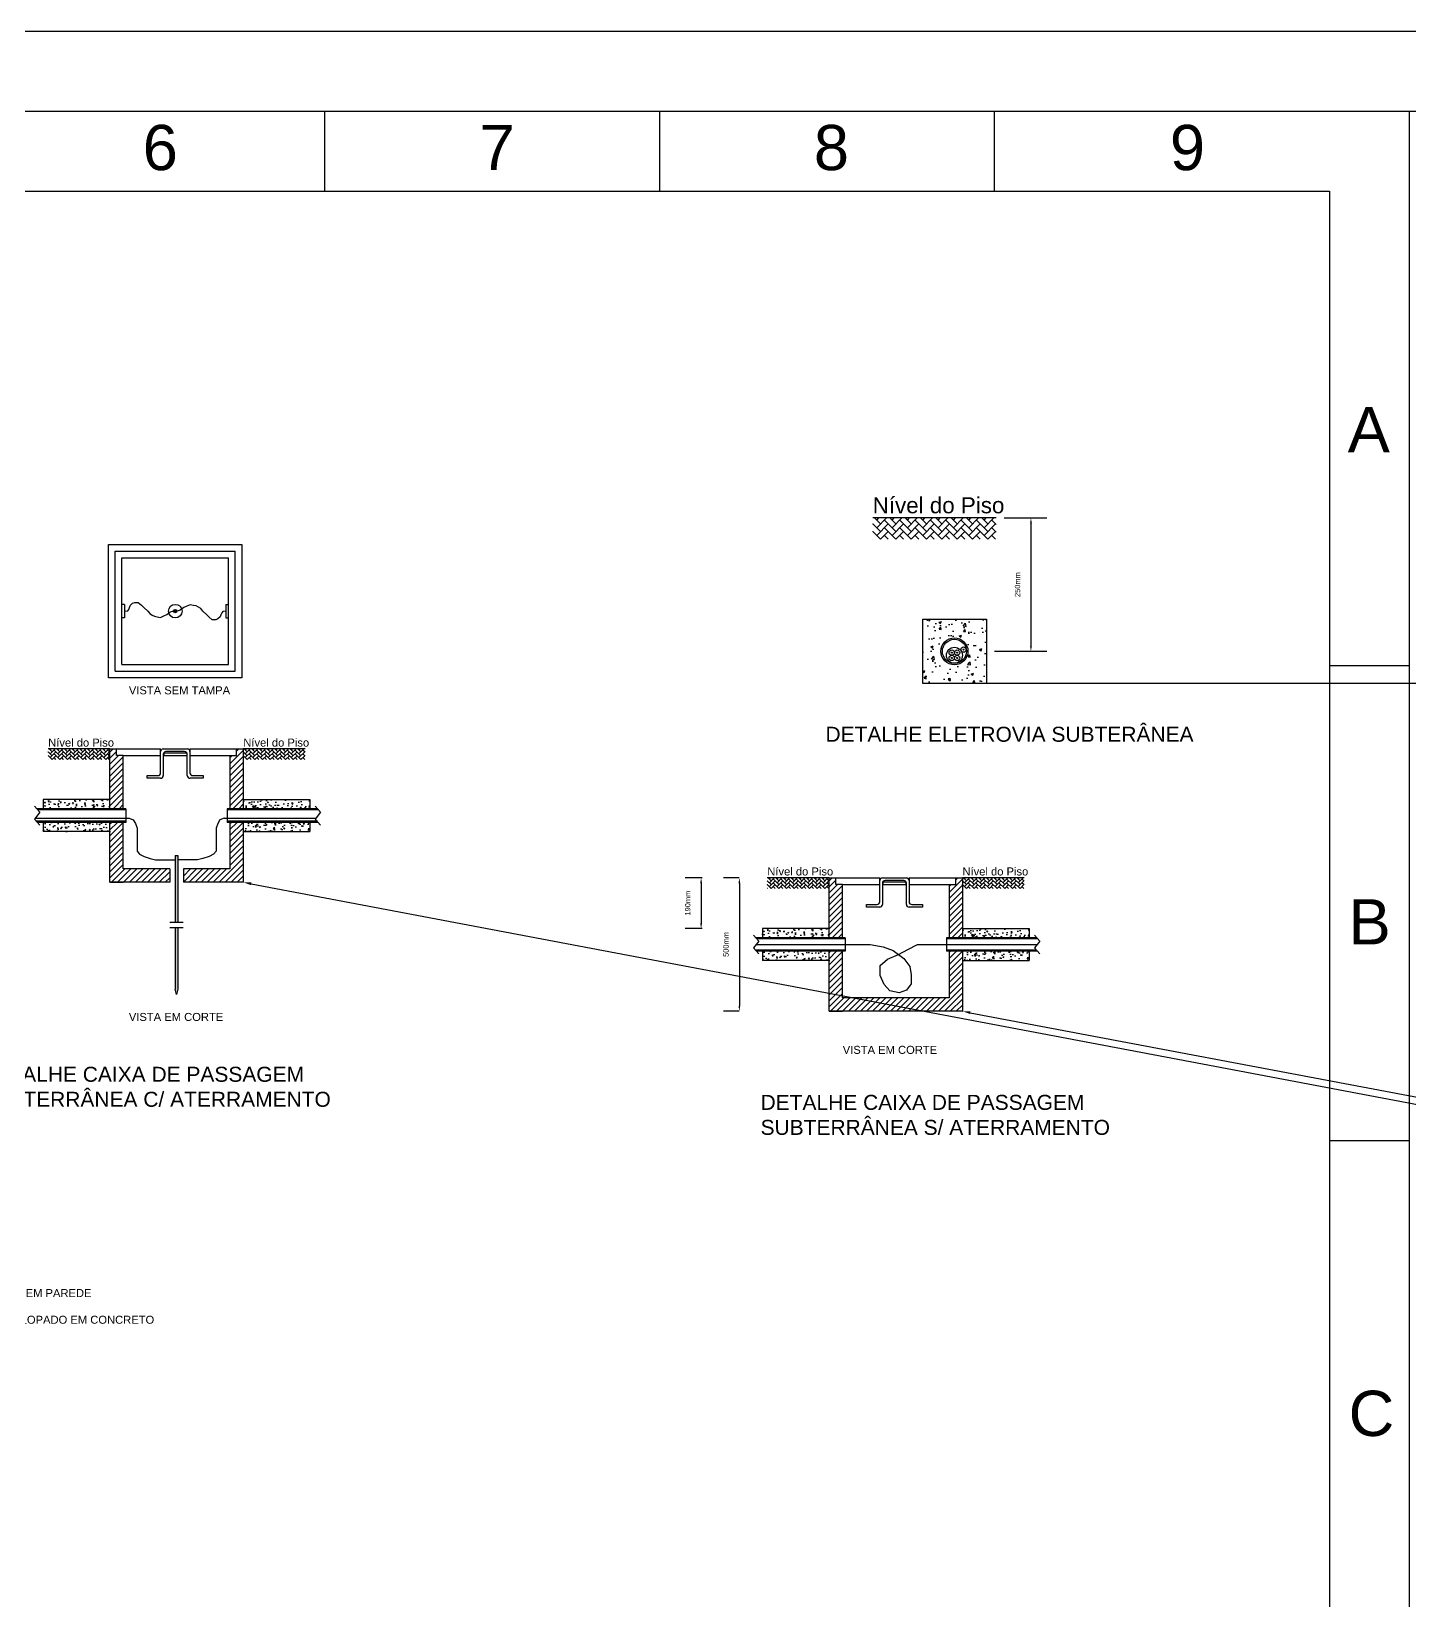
# Model space of a CAD drawing. Header units: millimetres. Extents: x 100 to 1222, y 100 to 694.
# Drawn here: x 486.7 to 745, y 399.8 to 693.9 of the extents above; entities that cross this region are included whole.
import ezdxf
from ezdxf import colors
from ezdxf.entities.mleader import LeaderData, LeaderLine
from ezdxf.math import Vec2, Vec3

# ---------------------------------------------------------------- set-up
doc = ezdxf.new("R2010")
doc.units = ezdxf.units.MM
doc.layers.add('COTAS', color=5, linetype='Continuous', lineweight=5)
doc.styles.add('Notes', font='Arial.ttf', dxfattribs={"height": 3})
doc.styles.get("Standard").update_dxf_attribs({"font": 'Arial.ttf'})
doc.dimstyles.get("Standard").update_dxf_attribs({"dimtxt": 3, "dimasz": 3, "dimexe": 5, "dimexo": 2, "dimgap": 2, "dimtad": 0, "dimtih": 1, "dimtoh": 1, "dimdec": 4, "dimzin": 0, "dimdsep": 46, "dimtxsty": 'Standard', "dimcen": 2, "dimadec": 0, "dimazin": 0, "dimtfac": 1, "dimtdec": 4, "dimtofl": 0, "dimtmove": 0, "dimatfit": 3, "dimfxl": 1, "dimtolj": 1, "dimtzin": 0, "dimarcsym": 0})

# ---------------------------------------------------------------- blocks, each defined once
blk = doc.blocks.new('*D179')
at = {"color": 0, "lineweight": -2, "ltscale": 0.1, "transparency": 16777216}
for p, q in [((655.18, 571.74), (1174.39, 571.74)), ((1171.39, 480.34), (1171.39, 571.64)), ((1171.55, 480.24), (1168.39, 480.24))]:
    blk.add_line(p, q, dxfattribs=at)
at = {"color": 0, "ltscale": 0.1, "transparency": 16777216}
for points in [[(1171.37, 571.64), (1171.41, 571.64), (1171.39, 571.74)], [(1171.37, 480.34), (1171.41, 480.34), (1171.39, 480.24)]]:
    blk.add_solid(points, dxfattribs=at)
at = {"layer": 'Defpoints', "color": 0, "ltscale": 0.1, "transparency": 16777216}
for p in [(653.68, 571.74), (1171.39, 571.74), (1173.05, 480.24)]:
    blk.add_point(p, dxfattribs=at)
at = {"color": 0, "ltscale": 0.1, "transparency": 16777216, "insert": (1168.88, 525.99), "char_height": 1, "attachment_point": 5, "rotation": 90}
blk.add_mtext('\\A1;60mm', dxfattribs=at)
blk = doc.blocks.new('*D182')
at = {"color": 0, "lineweight": -2, "transparency": 16777216}
for p, q in [((669.01, 602.74), (677.03, 602.74)), ((674.03, 601.74), (674.03, 578.74)), ((667.18, 577.74), (677.03, 577.74))]:
    blk.add_line(p, q, dxfattribs=at)
at = {"color": 0, "transparency": 16777216}
for points in [[(673.86, 601.74), (674.2, 601.74), (674.03, 602.74)], [(673.86, 578.74), (674.2, 578.74), (674.03, 577.74)]]:
    blk.add_solid(points, dxfattribs=at)
at = {"layer": 'Defpoints', "color": 0, "transparency": 16777216}
for p in [(667.51, 602.74), (665.68, 577.74), (674.03, 577.74)]:
    blk.add_point(p, dxfattribs=at)
at = {"color": 0, "transparency": 16777216, "insert": (671.52, 590.24), "char_height": 1, "attachment_point": 5, "rotation": 90}
blk.add_mtext('\\A1;250mm', dxfattribs=at)
blk = doc.blocks.new('*D177')
at = {"color": 0, "lineweight": -2, "transparency": 16777216}
for p, q in [((619.37, 535.28), (616.38, 535.28)), ((619.38, 534.28), (619.38, 511.28)), ((619.37, 510.28), (616.38, 510.28))]:
    blk.add_line(p, q, dxfattribs=at)
at = {"color": 0, "transparency": 16777216}
for points in [[(619.21, 534.28), (619.54, 534.28), (619.38, 535.28)], [(619.21, 511.28), (619.54, 511.28), (619.38, 510.28)]]:
    blk.add_solid(points, dxfattribs=at)
at = {"layer": 'Defpoints', "color": 0, "transparency": 16777216}
for p in [(620.87, 535.28), (619.38, 510.28), (620.87, 510.28)]:
    blk.add_point(p, dxfattribs=at)
at = {"color": 0, "transparency": 16777216, "insert": (616.87, 522.78), "char_height": 1, "attachment_point": 5, "rotation": 90}
blk.add_mtext('\\A1;500mm', dxfattribs=at)
blk = doc.blocks.new('*D178')
at = {"color": 0, "lineweight": -2, "transparency": 16777216}
for p, q in [((612.42, 535.28), (609.21, 535.28)), ((612.21, 534.28), (612.21, 526.78)), ((612.42, 525.78), (609.21, 525.78))]:
    blk.add_line(p, q, dxfattribs=at)
at = {"color": 0, "transparency": 16777216}
for points in [[(612.04, 534.28), (612.38, 534.28), (612.21, 535.28)], [(612.04, 526.78), (612.38, 526.78), (612.21, 525.78)]]:
    blk.add_solid(points, dxfattribs=at)
at = {"layer": 'Defpoints', "color": 0, "transparency": 16777216}
for p in [(613.92, 535.28), (612.21, 525.78), (613.92, 525.78)]:
    blk.add_point(p, dxfattribs=at)
at = {"color": 0, "transparency": 16777216, "insert": (609.7, 530.53), "char_height": 1, "attachment_point": 5, "rotation": 90}
blk.add_mtext('\\A1;190mm', dxfattribs=at)

msp = doc.modelspace()

# ---------------------------------------------------------------- hatches: boundary and pattern name
h = msp.add_hatch()
h.set_pattern_fill('AR-HBONE', color=0, scale=0.01)
h.set_pattern_definition([(45, (18.6606, 7.4848), (1e-16, 1.436841), [3.048, -1.016]), (135, (19.379, 8.2032), (1e-16, 1.436841), [3.048, -1.016])])
h.paths.add_polyline_path([(667.506, 602.739), (644.363, 602.739), (644.363, 598.739), (667.506, 598.739), (667.506, 600.739)])
h = msp.add_hatch(color=0)
h.dxf.hatch_style = 1
h.paths.add_polyline_path([(513.957, 585.275, 1), (513.35, 585.275, 1)])
h = msp.add_hatch()
h.set_pattern_fill('AR-CONC', color=0, scale=0.025)
h.set_pattern_definition([(50, (18.6606, -15.5062), (4.554617, -0.398477), [0.47625, -5.23875]), (355, (18.6606, -15.506), (-0.881086, 4.77642), [0.381, -4.191015]), (100.45144, (19.04, -15.5394), (3.673531, 4.377944), [0.40475, -4.452256]), (46.1842, (18.6606, -14.236), (6.776976, -1.051058), [0.714375, -7.858125]), (96.6356, (19.225, -14.324), (5.935103, 6.185653), [0.607126, -6.67839]), (351.18415, (18.6606, -14.236), (5.935103, 6.185653), [0.5715, -6.286493]), (21, (19.2956, -14.5537), (3.79036, -2.55663), [0.47625, -5.23875]), (326, (19.2956, -14.5537), (1.54505, 4.6047), [0.381, -4.191]), (71.45144, (19.6114, -14.767), (5.33541, 2.04807), [0.40475, -4.452248]), (37.5, (18.6606, -15.5062), (0.077215, 2.113876), [0, -4.1402, 0, -4.2545, 0, -4.206875]), (7.5, (18.6606, -15.5062), (1.6704916, 2.5045144), [0, -2.4257, 0, -4.04495, 0, -1.603375]), (327.5, (17.2445, -15.5062), (3.389765, -0.1432186), [0, -1.5875, 0, -4.953, 0, -6.57225]), (317.5, (16.6095, -15.5062), (3.70323, 0.635662), [0, -2.06375, 0, -3.2893, 0, -4.66725])])
h.paths.add_polyline_path([(653.684, 583.739), (653.684, 571.739), (665.684, 571.739), (665.684, 583.739)])
h.paths.add_polyline_path([(662.224, 577.739, -1), (657.144, 577.739, -1)], flags=16)
h.paths.add_polyline_path([(661.934, 577.739, -1), (657.434, 577.739, -1)], flags=0)
h.paths.add_polyline_path([(660.968, 577.799, -1.3301027), (661.891, 578.066, -0.8110329), (660.952, 577.789, -0.1416687), (661.184, 576.989, -1), (658.184, 576.989, -0.7693571)], flags=0)
h = msp.add_hatch(color=0)
h.dxf.hatch_style = 1
h.paths.add_polyline_path([(659.084, 577.489, 1), (659.284, 577.489, 1)])
h = msp.add_hatch(color=0)
h.dxf.hatch_style = 1
h.paths.add_polyline_path([(659.084, 576.489, 1), (659.284, 576.489, 1)])
h = msp.add_hatch(color=0)
h.dxf.hatch_style = 1
h.paths.add_polyline_path([(660.084, 577.489, 1), (660.284, 577.489, 1)])
h = msp.add_hatch(color=0)
h.dxf.hatch_style = 1
h.paths.add_polyline_path([(660.084, 576.489, 1), (660.284, 576.489, 1)])
h = msp.add_hatch(color=0)
h.dxf.hatch_style = 1
h.paths.add_polyline_path([(661.291, 578.066, 1), (661.491, 578.066, 1)])
h = msp.add_hatch()
h.set_pattern_fill('AR-HBONE', color=0, scale=0.005)
h.set_pattern_definition([(45, (176.9809, 261.8149), (7e-17, 0.7184205), [1.524, -0.508]), (135, (177.34013, 262.17413), (7e-17, 0.7184205), [1.524, -0.508])])
h.paths.add_polyline_path([(501.404, 559.442), (489.832, 559.442), (489.832, 557.442), (501.404, 557.442), (501.404, 558.442)])
h = msp.add_hatch()
h.set_pattern_fill('ANSI31', color=0, scale=0.25)
h.set_pattern_definition([(45, (391.6671, 377.2774), (-0.561266, 0.561266), [])])
h.paths.add_polyline_path([(503.904, 558.192), (502.654, 558.192), (502.654, 559.442), (501.404, 559.442), (501.404, 548.212), (503.904, 548.212)])
h.paths.add_polyline_path([(501.404, 534.442), (503.904, 534.442), (512.634, 534.442), (512.634, 536.942), (503.904, 536.942), (503.904, 545.672), (501.404, 545.672)])
h.paths.add_polyline_path([(526.404, 545.672), (523.904, 545.672), (523.904, 536.942), (515.174, 536.942), (515.174, 534.442), (526.404, 534.442)])
h.paths.add_polyline_path([(526.404, 559.442), (525.154, 559.442), (525.154, 558.192), (523.904, 558.192), (523.904, 548.212), (526.404, 548.212)])
h = msp.add_hatch()
h.set_pattern_fill('AR-HBONE', color=0, scale=0.005)
h.set_pattern_definition([(45, (213.5523, 261.8149), (7e-17, 0.7184205), [1.524, -0.508]), (135, (213.9115, 262.17413), (7e-17, 0.7184205), [1.524, -0.508])])
h.paths.add_polyline_path([(537.975, 559.442), (526.404, 559.442), (526.404, 557.442), (537.975, 557.442), (537.975, 558.442)])
h = msp.add_hatch(color=0)
h.dxf.hatch_style = 1
h.paths.add_polyline_path([(487.655, 545.872), (487.831, 545.672), (504.404, 545.672), (504.404, 545.872)])
h.paths.add_polyline_path([(487.712, 548.212), (487.888, 548.012), (504.404, 548.012), (504.404, 548.212)])
h = msp.add_hatch()
h.set_pattern_fill('AR-CONC', color=0, scale=0.0125)
h.set_pattern_definition([(50, (391.6671, 377.2774), (2.277308, -0.199239), [0.238125, -2.619375]), (355, (391.667, 377.2774), (-0.440543, 2.38821), [0.1905, -2.095507]), (100.4514, (391.8569, 377.2608), (1.836766, 2.188972), [0.202375, -2.226128]), (46.1842, (391.667, 377.9124), (3.388488, -0.52553), [0.35719, -3.92906]), (96.6356, (391.9495, 377.8686), (2.96755, 3.092827), [0.303563, -3.339195]), (351.1842, (391.667, 377.9124), (2.96755, 3.092827), [0.28575, -3.143247]), (21, (391.9846, 377.7537), (1.89518, -1.278315), [0.238125, -2.619375]), (326, (391.9846, 377.7537), (0.772525, 2.30235), [0.1905, -2.0955]), (71.4514, (392.1425, 377.6471), (2.667705, 1.024035), [0.202375, -2.226124]), (37.5, (391.6671, 377.2774), (0.0386075, 1.056938), [0, -2.0701, 0, -2.12725, 0, -2.1034375]), (7.5, (391.6671, 377.2774), (0.835246, 1.252257), [0, -1.21285, 0, -2.022475, 0, -0.8016875]), (327.5, (390.9591, 377.2774), (1.6948824, -0.0716093), [0, -0.79375, 0, -2.4765, 0, -3.286125]), (317.5, (390.6416, 377.2774), (1.851615, 0.317831), [0, -1.031875, 0, -1.64465, 0, -2.333625])])
h.paths.add_polyline_path([(501.404, 548.212), (501.404, 549.942), (488.904, 549.942), (488.904, 548.212)])
h.paths.add_polyline_path([(501.404, 543.942), (501.404, 545.672), (488.904, 545.672), (488.904, 543.942)])
h.paths.add_polyline_path([(526.404, 549.942), (526.404, 548.212), (538.904, 548.212), (538.904, 549.942)])
h.paths.add_polyline_path([(526.404, 545.672), (526.404, 543.942), (538.904, 543.942), (538.904, 545.672)])
h = msp.add_hatch(color=0)
h.dxf.hatch_style = 1
h.paths.add_polyline_path([(523.404, 548.212), (523.404, 548.012), (540.349, 548.012), (540.446, 548.096), (540.344, 548.212)])
h.paths.add_polyline_path([(540.463, 545.672), (540.287, 545.872), (523.404, 545.872), (523.404, 545.672)])
h = msp.add_hatch(color=0)
h.dxf.hatch_style = 1
h.paths.add_polyline_path([(514.154, 539.442), (513.654, 539.442), (513.654, 526.942), (514.154, 526.942)])
h.paths.add_polyline_path([(513.654, 514.442), (513.904, 513.442), (514.154, 514.442), (514.154, 525.942), (513.654, 525.942)])
h = msp.add_hatch()
h.set_pattern_fill('AR-HBONE', color=0, scale=0.005)
h.set_pattern_definition([(45, (311.7649, 237.6575), (7e-17, 0.7184205), [1.524, -0.508]), (135, (312.1241, 238.0167), (7e-17, 0.7184205), [1.524, -0.508])])
h.paths.add_polyline_path([(636.188, 535.284), (624.616, 535.284), (624.616, 533.284), (636.188, 533.284), (636.188, 534.284)])
h = msp.add_hatch()
h.set_pattern_fill('ANSI31', color=0, scale=0.25)
h.set_pattern_definition([(45, (526.4511, 353.12), (-0.561266, 0.561266), [])])
h.paths.add_polyline_path([(638.688, 534.034), (637.438, 534.034), (637.438, 535.284), (636.188, 535.284), (636.188, 524.054), (638.688, 524.054)])
h.paths.add_polyline_path([(636.188, 510.284), (638.688, 510.284), (649.958, 510.284), (649.958, 512.784), (638.688, 512.784), (638.688, 521.514), (636.188, 521.514)])
h.paths.add_polyline_path([(661.188, 521.514), (658.688, 521.514), (658.688, 512.784), (649.958, 512.784), (649.958, 510.284), (661.188, 510.284)])
h.paths.add_polyline_path([(661.188, 535.284), (659.938, 535.284), (659.938, 534.034), (658.688, 534.034), (658.688, 524.054), (661.188, 524.054)])
h = msp.add_hatch()
h.set_pattern_fill('AR-HBONE', color=0, scale=0.005)
h.set_pattern_definition([(45, (348.3363, 237.6575), (7e-17, 0.7184205), [1.524, -0.508]), (135, (348.6955, 238.0167), (7e-17, 0.7184205), [1.524, -0.508])])
h.paths.add_polyline_path([(672.759, 535.284), (661.188, 535.284), (661.188, 533.284), (672.759, 533.284), (672.759, 534.284)])
h = msp.add_hatch(color=0)
h.dxf.hatch_style = 1
h.paths.add_polyline_path([(622.438, 521.714), (622.615, 521.514), (639.188, 521.514), (639.188, 521.714)])
h.paths.add_polyline_path([(622.496, 524.054), (622.672, 523.854), (639.188, 523.854), (639.188, 524.054)])
h = msp.add_hatch()
h.set_pattern_fill('AR-CONC', color=0, scale=0.0125)
h.set_pattern_definition([(50, (526.451, 353.12), (2.277308, -0.199239), [0.238125, -2.619375]), (355, (526.451, 353.12), (-0.440543, 2.38821), [0.1905, -2.095507]), (100.4514, (526.6408, 353.1034), (1.836766, 2.188972), [0.202375, -2.226128]), (46.1842, (526.451, 353.755), (3.388488, -0.52553), [0.35719, -3.92906]), (96.6356, (526.7334, 353.7112), (2.96755, 3.092827), [0.303563, -3.339195]), (351.1842, (526.451, 353.755), (2.96755, 3.092827), [0.28575, -3.143247]), (21, (526.7686, 353.5962), (1.89518, -1.278315), [0.238125, -2.619375]), (326, (526.7686, 353.5962), (0.772525, 2.30235), [0.1905, -2.0955]), (71.4514, (526.9265, 353.4897), (2.667705, 1.024035), [0.202375, -2.226124]), (37.5, (526.4511, 353.12), (0.0386075, 1.056938), [0, -2.0701, 0, -2.12725, 0, -2.1034375]), (7.5, (526.4511, 353.12), (0.835246, 1.252257), [0, -1.21285, 0, -2.022475, 0, -0.8016875]), (327.5, (525.74305, 353.12), (1.6948824, -0.0716093), [0, -0.79375, 0, -2.4765, 0, -3.286125]), (317.5, (525.4255, 353.12), (1.851615, 0.317831), [0, -1.031875, 0, -1.64465, 0, -2.333625])])
h.paths.add_polyline_path([(636.188, 524.054), (636.188, 525.784), (623.688, 525.784), (623.688, 524.054)])
h.paths.add_polyline_path([(636.188, 519.784), (636.188, 521.514), (623.688, 521.514), (623.688, 519.784)])
h.paths.add_polyline_path([(661.188, 525.784), (661.188, 524.054), (673.688, 524.054), (673.688, 525.784)])
h.paths.add_polyline_path([(661.188, 521.514), (661.188, 519.784), (673.688, 519.784), (673.688, 521.514)])
h = msp.add_hatch(color=0)
h.dxf.hatch_style = 1
h.paths.add_polyline_path([(658.188, 524.054), (658.188, 523.854), (675.133, 523.854), (675.23, 523.939), (675.128, 524.054)])
h.paths.add_polyline_path([(675.247, 521.514), (675.071, 521.714), (658.188, 521.714), (658.188, 521.514)])

# ---------------------------------------------------------------- linework, layer by layer
for p, q in [((541.667, 664), (541.667, 679)), ((604.444, 664), (604.444, 679)), ((667.222, 664), (667.222, 679)), ((745, 115), (745, 679)), ((745, 575), (730, 575)), ((745, 486), (730, 486))]:
    msp.add_line(p, q)
at = {"color": 0}
for p, q in [((667.506, 602.739), (644.363, 602.739)), ((501.154, 597.775), (526.154, 597.775)), ((501.154, 572.775), (501.154, 597.775)), ((526.154, 597.775), (526.154, 572.775)), ((502.404, 574.025), (502.404, 596.525)), ((502.404, 596.525), (524.904, 596.525)), ((503.654, 595.275), (523.654, 595.275)), ((503.654, 575.275), (503.654, 595.275)), ((523.654, 575.275), (523.654, 595.275)), ((524.904, 574.025), (524.904, 596.525)), ((504.154, 586.545), (503.654, 586.545)), ((504.154, 586.545), (504.154, 584.005)), ((523.154, 586.545), (523.154, 584.005)), ((523.154, 586.545), (523.654, 586.545)), ((504.154, 584.005), (503.654, 584.005)), ((523.154, 584.005), (523.654, 584.005)), ((653.684, 583.739), (653.684, 571.739)), ((665.684, 583.739), (665.684, 571.739)), ((502.404, 574.025), (524.904, 574.025)), ((503.654, 575.275), (523.654, 575.275)), ((526.154, 572.775), (501.154, 572.775)), ((653.684, 571.739), (665.684, 571.739)), ((501.404, 559.442), (489.832, 559.442)), ((501.404, 559.442), (510.904, 559.442)), ((501.404, 548.212), (501.404, 559.442)), ((502.654, 558.192), (502.654, 559.442)), ((510.904, 558.192), (510.904, 559.442)), ((510.904, 554.942), (510.904, 558.942)), ((511.404, 559.442), (515.904, 559.442)), ((515.404, 558.942), (511.904, 558.942)), ((516.404, 559.442), (526.404, 559.442)), ((516.404, 559.442), (516.404, 558.192)), ((516.404, 558.942), (516.404, 554.942)), ((525.154, 558.192), (525.154, 559.442)), ((526.404, 559.442), (526.404, 548.212)), ((537.975, 559.442), (526.404, 559.442)), ((503.904, 558.192), (502.654, 558.192)), ((503.904, 548.212), (503.904, 558.192)), ((503.904, 558.192), (510.904, 558.192)), ((511.404, 558.442), (511.404, 554.442)), ((511.504, 558.692), (515.804, 558.692)), ((511.504, 558.692), (511.504, 558.192)), ((511.504, 558.192), (515.804, 558.192)), ((515.804, 558.692), (515.804, 558.192)), ((515.904, 554.442), (515.904, 558.442)), ((516.404, 558.192), (523.904, 558.192)), ((523.904, 558.192), (523.904, 548.212)), ((523.904, 558.192), (525.154, 558.192)), ((508.404, 553.942), (508.404, 554.442)), ((508.404, 554.442), (510.404, 554.442)), ((510.904, 553.942), (508.404, 553.942)), ((518.904, 553.942), (516.404, 553.942)), ((516.904, 554.442), (518.904, 554.442)), ((518.904, 554.442), (518.904, 553.942)), ((487.271, 548.712), (488.271, 547.577)), ((488.271, 547.577), (487.271, 546.307)), ((504.404, 548.212), (487.712, 548.212)), ((504.404, 548.012), (487.888, 548.012)), ((501.404, 549.942), (488.904, 549.942)), ((488.904, 549.942), (488.904, 548.212)), ((504.404, 548.212), (504.404, 548.012)), ((504.404, 548.012), (504.404, 545.872)), ((540.344, 548.212), (523.404, 548.212)), ((523.404, 548.212), (523.404, 548.012)), ((540.52, 548.012), (523.404, 548.012)), ((523.404, 548.012), (523.404, 545.872)), ((526.404, 549.942), (538.904, 549.942)), ((538.904, 549.942), (538.904, 548.212)), ((539.904, 548.712), (540.904, 547.577)), ((540.904, 547.577), (539.904, 546.307)), ((487.271, 546.307), (488.271, 545.172)), ((487.378, 546.442), (505.012, 546.442)), ((504.404, 545.872), (487.655, 545.872)), ((504.404, 545.672), (487.831, 545.672)), ((488.904, 545.672), (488.904, 543.942)), ((501.404, 534.442), (501.404, 545.672)), ((503.904, 536.942), (503.904, 545.672)), ((504.404, 545.872), (504.404, 545.672)), ((522.796, 546.442), (540.01, 546.442)), ((540.287, 545.872), (523.404, 545.872)), ((523.404, 545.872), (523.404, 545.672)), ((540.463, 545.672), (523.404, 545.672)), ((523.904, 545.672), (523.904, 536.942)), ((526.404, 545.672), (526.404, 534.442)), ((538.904, 545.672), (538.904, 543.942)), ((539.904, 546.307), (540.904, 545.172)), ((501.404, 543.942), (488.904, 543.942)), ((526.404, 543.942), (538.904, 543.942)), ((513.654, 539.442), (514.154, 539.442)), ((513.654, 539.442), (513.654, 526.942)), ((514.154, 539.442), (514.154, 526.942)), ((512.634, 536.942), (503.904, 536.942)), ((512.634, 536.942), (512.634, 534.442)), ((523.904, 536.942), (515.174, 536.942)), ((515.174, 536.942), (515.174, 534.442)), ((512.634, 534.442), (501.404, 534.442)), ((501.404, 534.442), (503.904, 534.442)), ((526.404, 534.442), (515.174, 534.442)), ((636.188, 535.284), (624.616, 535.284)), ((636.188, 535.284), (645.688, 535.284)), ((636.188, 524.054), (636.188, 535.284)), ((637.438, 534.034), (637.438, 535.284)), ((638.688, 534.034), (637.438, 534.034)), ((638.688, 524.054), (638.688, 534.034)), ((638.688, 534.034), (645.688, 534.034)), ((645.688, 534.034), (645.688, 535.284)), ((645.688, 530.784), (645.688, 534.784)), ((646.188, 535.284), (650.688, 535.284)), ((646.188, 534.284), (646.188, 530.284)), ((646.288, 534.534), (650.588, 534.534)), ((646.288, 534.534), (646.288, 534.034)), ((646.288, 534.034), (650.588, 534.034)), ((650.188, 534.784), (646.688, 534.784)), ((650.588, 534.534), (650.588, 534.034)), ((650.688, 530.284), (650.688, 534.284)), ((651.188, 535.284), (661.188, 535.284)), ((651.188, 535.284), (651.188, 534.034)), ((651.188, 534.784), (651.188, 530.784)), ((651.188, 534.034), (658.688, 534.034)), ((658.688, 534.034), (658.688, 524.054)), ((658.688, 534.034), (659.938, 534.034)), ((659.938, 534.034), (659.938, 535.284)), ((661.188, 535.284), (661.188, 524.054)), ((672.759, 535.284), (661.188, 535.284)), ((643.188, 529.784), (643.188, 530.284)), ((643.188, 530.284), (645.188, 530.284)), ((645.688, 529.784), (643.188, 529.784)), ((653.688, 529.784), (651.188, 529.784)), ((651.688, 530.284), (653.688, 530.284)), ((653.688, 530.284), (653.688, 529.784)), ((512.654, 526.942), (515.154, 526.942)), ((512.654, 525.942), (515.154, 525.942)), ((513.654, 525.942), (513.654, 514.442)), ((514.154, 525.942), (514.154, 514.442)), ((622.055, 524.554), (623.055, 523.419)), ((639.188, 524.054), (622.496, 524.054)), ((639.188, 523.854), (622.672, 523.854)), ((636.188, 525.784), (623.688, 525.784)), ((623.688, 525.784), (623.688, 524.054)), ((639.188, 524.054), (639.188, 523.854)), ((639.188, 523.854), (639.188, 521.714)), ((675.128, 524.054), (658.188, 524.054)), ((658.188, 524.054), (658.188, 523.854)), ((675.304, 523.854), (658.188, 523.854)), ((658.188, 523.854), (658.188, 521.714)), ((661.188, 525.784), (673.688, 525.784)), ((673.688, 525.784), (673.688, 524.054)), ((674.688, 524.554), (675.688, 523.419)), ((623.055, 523.419), (622.055, 522.149)), ((622.055, 522.149), (623.055, 521.014)), ((639.188, 521.714), (622.438, 521.714)), ((622.555, 522.784), (643.871, 522.784)), ((639.188, 521.514), (622.615, 521.514)), ((623.688, 521.514), (623.688, 519.784)), ((636.188, 510.284), (636.188, 521.514)), ((638.688, 512.784), (638.688, 521.514)), ((639.188, 521.714), (639.188, 521.514)), ((652.768, 522.784), (675.188, 522.784)), ((675.071, 521.714), (658.188, 521.714)), ((658.188, 521.714), (658.188, 521.514)), ((675.247, 521.514), (658.188, 521.514)), ((658.688, 521.514), (658.688, 512.784)), ((661.188, 521.514), (661.188, 510.284)), ((673.688, 521.514), (673.688, 519.784)), ((675.688, 523.419), (674.688, 522.149)), ((674.688, 522.149), (675.688, 521.014)), ((636.188, 519.784), (623.688, 519.784)), ((661.188, 519.784), (673.688, 519.784)), ((513.904, 513.442), (513.654, 514.442)), ((514.154, 514.442), (513.904, 513.442)), ((649.958, 512.784), (638.688, 512.784)), ((658.688, 512.784), (649.958, 512.784)), ((649.958, 510.284), (636.188, 510.284)), ((636.188, 510.284), (638.688, 510.284)), ((661.188, 510.284), (649.958, 510.284))]:
    msp.add_line(p, q, dxfattribs=at)
at = {"color": 0, "ltscale": 0.1}
msp.add_line((653.684, 583.739), (665.684, 583.739), dxfattribs=at)
for points in [[(100, 100), (940, 100), (940, 693.939), (100, 693.939)], [(150, 679), (925, 679), (925, 115), (150, 115)], [(165, 664), (730, 664), (730, 130), (165, 130)]]:
    msp.add_lwpolyline(points, close=True)
at = {"color": 0}
for points in [[(504.154, 585.275), (504.749, 585.348), (504.949, 585.592), (505.104, 585.97), (505.265, 586.359), (505.66, 586.747), (506.06, 586.902), (506.715, 586.902), (507.293, 586.38), (507.758, 585.96), (508.503, 585.288), (508.86, 584.804), (509.327, 584.515), (509.738, 584.304), (510.249, 584.215), (510.886, 584.105), (511.494, 584.371), (512.045, 584.612), (512.716, 585.126), (513.138, 585.248), (513.654, 585.275)], [(523.154, 585.275), (522.559, 585.203), (522.359, 584.959), (522.203, 584.581), (522.043, 584.192), (521.648, 583.804), (521.248, 583.649), (520.592, 583.649), (520.014, 584.171), (519.549, 584.591), (518.805, 585.263), (518.447, 585.747), (517.981, 586.036), (517.57, 586.247), (517.058, 586.336), (516.422, 586.446), (515.814, 586.18), (515.262, 585.939), (514.592, 585.425), (514.169, 585.303), (513.654, 585.275)], [(505.012, 546.442), (505.778, 546.123), (506.184, 545.487), (506.493, 544.561), (506.493, 542.975), (506.493, 542.049), (506.493, 541.2), (506.493, 540.294), (506.975, 539.734), (507.825, 539.252), (508.963, 538.924), (509.972, 538.634), (510.951, 538.634), (511.955, 538.634), (513.654, 538.634)], [(522.796, 546.442), (522.029, 546.123), (521.624, 545.487), (521.315, 544.561), (521.315, 542.975), (521.315, 542.049), (521.315, 541.2), (521.315, 540.294), (520.832, 539.734), (519.983, 539.252), (518.844, 538.924), (517.835, 538.634), (516.856, 538.634), (515.852, 538.634), (514.154, 538.634)], [(643.871, 522.784), (646.302, 522.377), (648.207, 521.651), (650.179, 520.164), (651.317, 518.649), (651.592, 517.099), (651.592, 515.403), (650.7, 514.197), (649.355, 513.715), (647.598, 514.128), (646.529, 515.299), (645.771, 516.987), (645.771, 518.847), (647.15, 520.052), (649.193, 520.908), (650.975, 521.843), (652.768, 522.784)]]:
    msp.add_lwpolyline(points, dxfattribs=at)
for centre, radius in [((513.654, 585.275), 1.27), ((513.654, 585.275), 0.303), ((659.684, 577.739), 2.54), ((659.684, 577.739), 2.25), ((659.684, 576.989), 1.5), ((659.184, 577.489), 0.5), ((659.184, 576.489), 0.5), ((659.184, 577.489), 0.1), ((659.184, 576.489), 0.1), ((660.184, 577.489), 0.5), ((660.184, 576.489), 0.5), ((660.184, 577.489), 0.1), ((660.184, 576.489), 0.1), ((661.391, 578.066), 0.5), ((661.391, 578.066), 0.1)]:
    msp.add_circle(centre, radius, dxfattribs=at)
for centre, start, end in [((511.404, 558.942), 90, 180), ((511.904, 558.442), 90, 180), ((515.404, 558.442), 0, 90), ((515.904, 558.942), 0, 90), ((510.404, 554.942), 270, 0), ((510.904, 554.442), 270, 0), ((516.404, 554.442), 180, 270), ((516.904, 554.942), 180, 270), ((646.188, 534.784), 90, 180), ((646.688, 534.284), 90, 180), ((650.188, 534.284), 0, 90), ((650.688, 534.784), 0, 90), ((645.188, 530.784), 270, 0), ((645.688, 530.284), 270, 0), ((651.188, 530.284), 180, 270), ((651.688, 530.784), 180, 270)]:
    msp.add_arc(centre, 0.5, start, end, dxfattribs=at)

# ---------------------------------------------------------------- texts
at = {"style": 'Notes'}
for s, p in [('6', (507.551, 667.928)), ('8', (633.339, 667.928)), ('9', (700.065, 667.928)), ('7', (570.688, 667.928)), ('A', (733.395, 615.026)), ('B', (733.571, 522.795)), ('C', (733.571, 430.658))]:
    msp.add_text(s, height=8.485, dxfattribs=at).set_placement(p)
at = {"layer": 'COTAS', "color": 0, "ltscale": 3, "attachment_point": 1}
for s, insert, char_height in [('Nível do Piso', (644.363, 606.612), 3), ('VISTA SEM TAMPA', (504.955, 571.178), 1.5), ('Nível do Piso', (489.832, 561.379), 1.5), ('Nível do Piso', (526.404, 561.379), 1.5), ('Nível do Piso', (624.616, 537.221), 1.5), ('Nível do Piso', (661.188, 537.221), 1.5), ('VISTA EM CORTE', (504.955, 509.957), 1.5), ('VISTA EM CORTE', (638.756, 503.787), 1.5)]:
    msp.add_mtext_dynamic_manual_height_columns(s, width=1385.51337, gutter_width=0.75, heights=[0], dxfattribs=dict(at, insert=insert, char_height=char_height))
at = {"layer": 'COTAS', "char_height": 2.8125, "attachment_point": 1}
for s, insert in [('DETALHE ELETROVIA SUBTERÂNEA', (635.519, 563.599)), ('DETALHE CAIXA DE PASSAGEM\\PSUBTERRÂNEA C/ ATERRAMENTO', (477.105, 499.864)), ('DETALHE CAIXA DE PASSAGEM\\PSUBTERRÂNEA S/ ATERRAMENTO', (623.353, 494.599))]:
    msp.add_mtext_dynamic_manual_height_columns(s, width=4099.92409, gutter_width=0.75, heights=[0], dxfattribs=dict(at, insert=insert))
at = {"layer": 'COTAS', "color": 2, "char_height": 1.5, "attachment_point": 1}
for s, insert in [('ELETRODUTO PVC - FIXAÇÃO APARENTE EM PAREDE', (442.886, 458.198)), ('ELETRODUTO PVC - SUBTERRÂNEO EVELOPADO EM CONCRETO', (442.886, 453.198))]:
    msp.add_mtext_dynamic_manual_height_columns(s, width=4099.92409, gutter_width=0.75, heights=[0], dxfattribs=dict(at, insert=insert))

# ---------------------------------------------------------------- dimensions: what is measured, and where the dimension line sits
at = {"color": 0}
for base, p1, p2, text, picture, middle in [((674.029, 577.739), (667.506, 602.739), (665.684, 577.739), '250mm', '*D182', (671.518, 590.239)), ((612.21, 525.784), (613.918, 535.284), (613.918, 525.784), '190mm', '*D178', (609.699, 530.534)), ((619.376, 510.284), (620.871, 535.284), (620.871, 510.284), '500mm', '*D177', (616.865, 522.784))]:
    dim = msp.add_linear_dim(base=base, p1=p1, p2=p2, angle=90, text=text, dimstyle='Standard', override={"dimtxt": 1, "dimasz": 1, "dimexe": 3, "dimexo": 1.5, "dimtad": 1, "dimtih": 0, "dimtoh": 0, "dimdec": 2, "dimzin": 3, "dimcen": 3, "dimadec": 2, "dimazin": 2, "dimtdec": 2, "dimfrac": 1}, dxfattribs=at)
    dim.commit()
    dim.dimension.update_dxf_attribs({"geometry": picture, "text_midpoint": middle})
at = {"color": 0, "ltscale": 0.1}
dim = msp.add_linear_dim(base=(1171.391, 571.739), p1=(1173.048, 480.238), p2=(653.684, 571.739), angle=90, text='60mm', dimstyle='Standard', override={"dimscale": 0, "dimtxt": 1, "dimasz": 0.1, "dimexe": 3, "dimexo": 1.5, "dimtad": 1, "dimtih": 0, "dimtoh": 0, "dimdec": 2, "dimzin": 3, "dimcen": 3, "dimadec": 2, "dimazin": 2, "dimtdec": 2, "dimfrac": 1}, dxfattribs=at)
dim.commit()
dim.dimension.update_dxf_attribs({"geometry": '*D179', "text_midpoint": (1171.391, 525.988), "dimtype": 160})

# ---------------------------------------------------------------- leaders
at = {"color": 0}
ml = msp.add_multileader_mtext('Standard', dxfattribs=at)
ml.set_content('Caixa de Concreto 500x500x500mm', style='Notes')
ml.set_leader_properties()
ml.build(insert=Vec2(0, 0))
ml.multileader.update_dxf_attribs({"dogleg_length": 7, "arrow_head_size": 1.5})
ctx = ml.context
ctx.base_point, ctx.char_height, ctx.arrow_head_size, ctx.landing_gap_size, ctx.plane_origin = Vec3(1052.713, 435.481), 1.5, 1.5, 1, Vec3(1045.768, 436.941)
notes = []
notes.append((ctx, [(0, (1, 1, 0), (1049.213, 435.481), (1, 0), 3.5, [(0, [(526.404, 534.442)], 0, [])])]))
ctx.mtext.insert, ctx.mtext.flow_direction = Vec3(1053.713, 436.244), 5
ml = msp.add_multileader_mtext('Standard', dxfattribs=at)
ml.set_content('Caixa de Concreto 500x500x500mm', style='Notes')
ml.set_leader_properties()
ml.build(insert=Vec2(0, 0))
ml.multileader.update_dxf_attribs({"dogleg_length": 7, "arrow_head_size": 1.5})
ctx = ml.context
ctx.base_point, ctx.char_height, ctx.arrow_head_size, ctx.landing_gap_size, ctx.plane_origin = Vec3(1187.497, 411.324), 1.5, 1.5, 1, Vec3(1180.552, 412.783)
notes.append((ctx, [(0, (1, 1, 0), (1183.997, 411.324), (1, 0), 3.5, [(0, [(661.188, 510.284)], 0, [])])]))
ctx.mtext.insert, ctx.mtext.flow_direction = Vec3(1188.497, 412.086), 5
for ctx, leaders in notes:
    for number, flags, end, landing, length, lines in leaders:
        leader = LeaderData()
        leader.index, (leader.has_last_leader_line, leader.has_dogleg_vector, leader.attachment_direction) = number, flags
        leader.last_leader_point, leader.dogleg_vector, leader.dogleg_length = Vec3(end), Vec3(landing), length
        for number, points, colour, breaks in lines:
            line = LeaderLine()
            line.index, line.vertices, line.color, line.breaks = number, Vec3.list(points), colors.encode_raw_color(colour), breaks
            leader.lines.append(line)
        ctx.leaders.append(leader)

doc.saveas('drawing.dxf')
